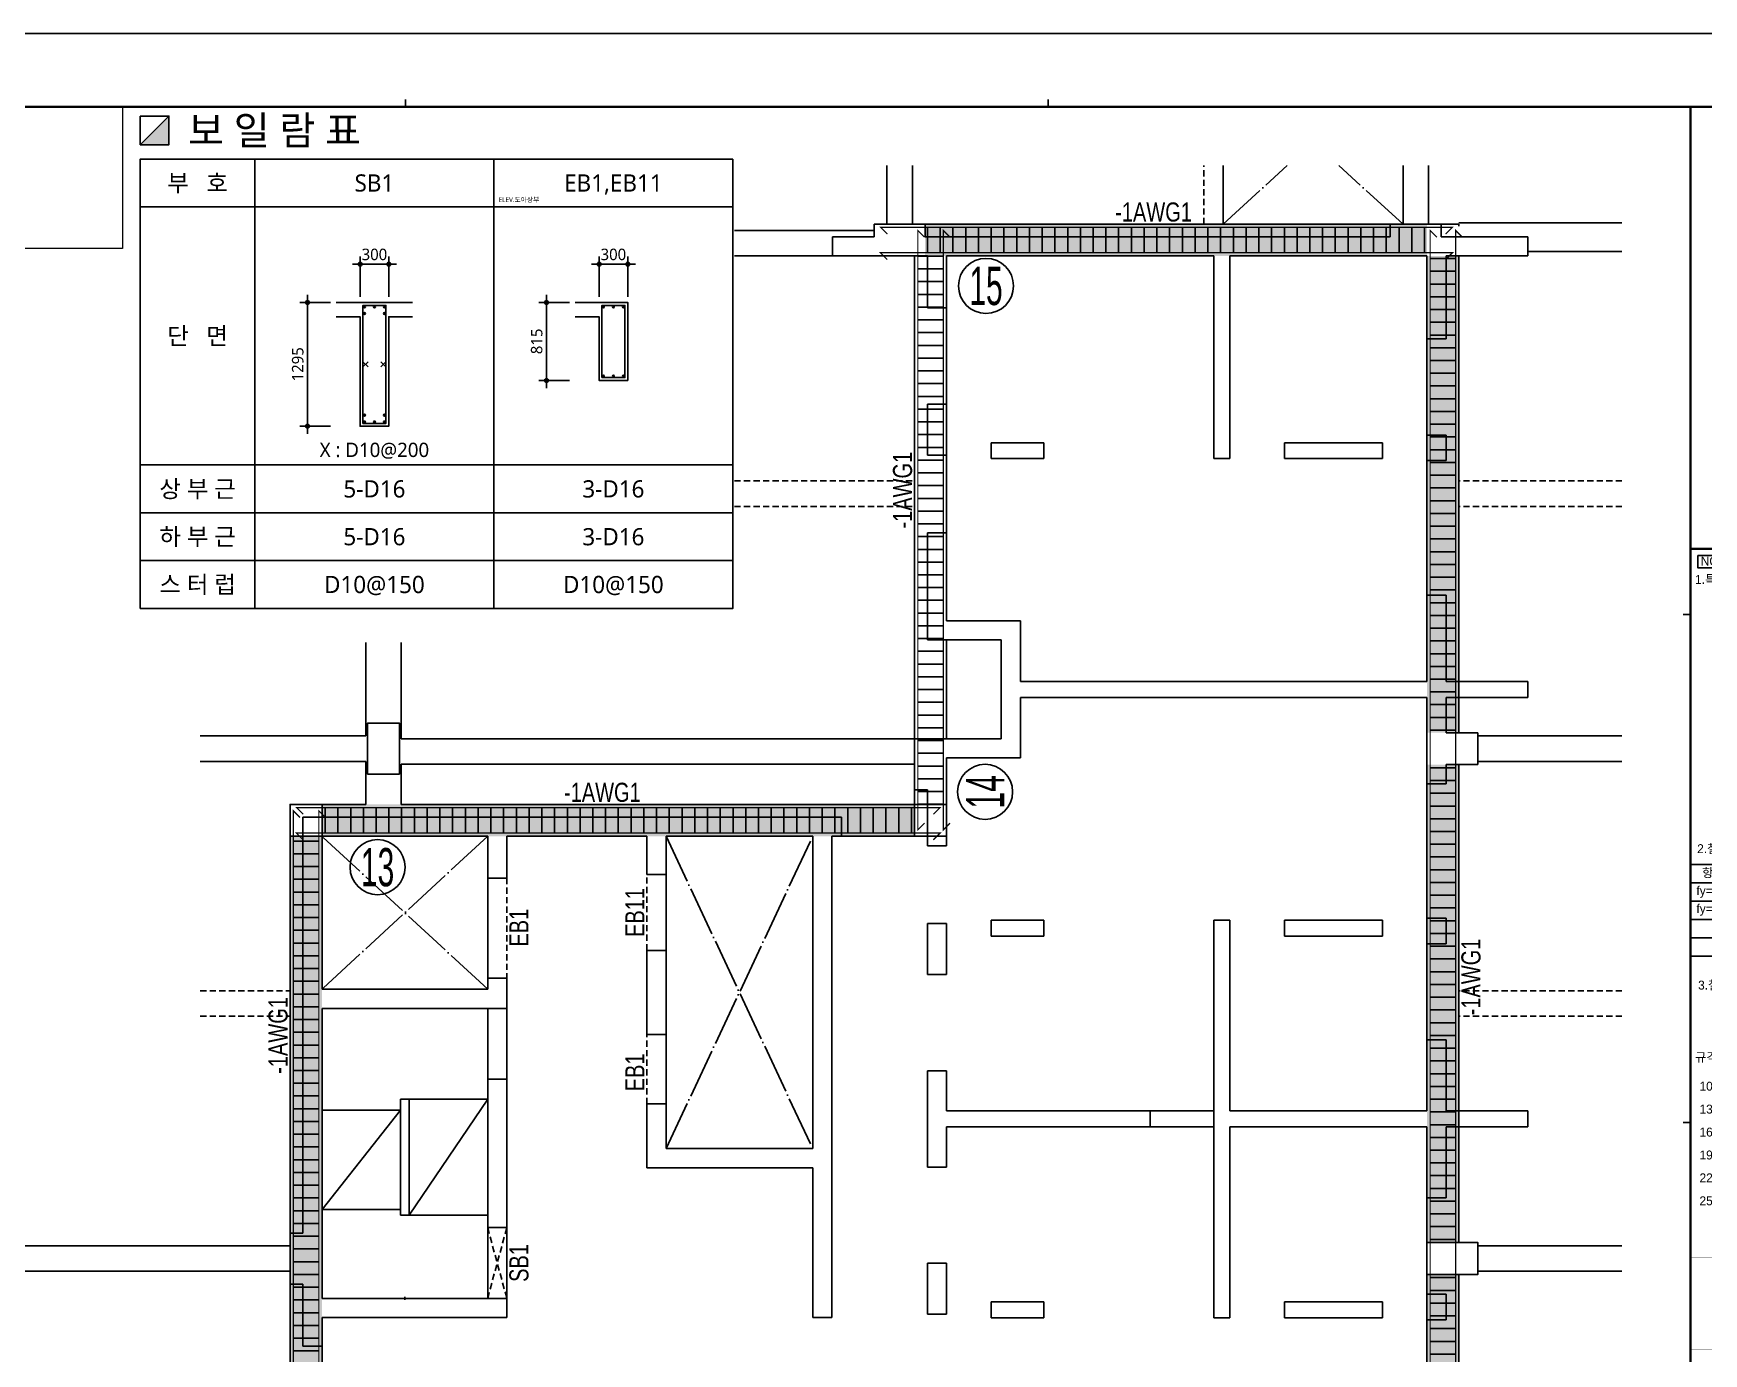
# Model space of a CAD drawing. Header units: millimetres. Extents: x 350420 to 672135, y -312840 to -44390.
# Drawn here: x 434471 to 460681, y -129402 to -108688 of the extents above; entities that cross this region are included whole.
import ezdxf
from ezdxf.enums import TextEntityAlignment as Align

# ---------------------------------------------------------------- set-up
doc = ezdxf.new("R2010")
doc.units = ezdxf.units.MM
doc.header["$LTSCALE"] = 65
doc.linetypes.add('XS-지하주차장$0$DDOT', pattern=[14, 12, -1, 0, -1])
doc.linetypes.add('XS-지하주차장$0$HID', pattern=[2.3, 1.5, -0.8])
doc.layers.get('Defpoints').update_dxf_attribs({"color": 145})
for name, color, linetype in [('00', 7, 'Continuous'), ('AMAC-NO', 5, 'Continuous'), ('BAR', 2, 'Continuous'), ('BARR', 1, 'Continuous'), ('BOX', 7, 'Continuous'), ('DIM', 7, 'Continuous'), ('EL7', 7, 'Continuous'), ('LEADER', 7, 'Continuous'), ('NAME-B', 6, 'Continuous'), ('XRBlock', 5, 'Continuous'), ('XRMemb', 7, 'Continuous'), ('XS-지하주차장$0$AWG', 5, 'XS-지하주차장$0$HID'), ('XS-지하주차장$0$B', 9, 'XS-지하주차장$0$HID'), ('XS-지하주차장$0$BEAM', 6, 'XS-지하주차장$0$HID'), ('XS-지하주차장$0$COL', 2, 'Continuous'), ('XS-지하주차장$0$DA', 7, 'XS-지하주차장$0$HID'), ('XS-지하주차장$0$EL7', 7, 'Continuous'), ('XS-지하주차장$0$FP-CORE', 8, 'Continuous'), ('XS-지하주차장$0$G', 4, 'XS-지하주차장$0$HID'), ('XS-지하주차장$0$OPEN', 9, 'XS-지하주차장$0$DDOT'), ('XS-지하주차장$0$W1', 2, 'Continuous'), ('XS-지하주차장$0$W1-H', 11, 'XS-지하주차장$0$HID')]:
    doc.layers.add(name, color=color, linetype=linetype)
doc.layers.add('TEXT', color=3, linetype='Continuous', lineweight=9)
doc.layers.add('XTITLE', color=22, linetype='Continuous', lineweight=0)
doc.layers.add('XS-지하주차장$0$DEFPOINT', color=144, linetype='Continuous', plot=False)
doc.styles.add('XRebarSheet', font='Hmkmrhd_0.ttf')
doc.styles.add('돋음', font='Dotum.ttf')
doc.styles.add('맑은고딕', font='malgun.ttf')
doc.dimstyles.new('DIM_40', dxfattribs={"dimscale": 40, "dimtxt": 3, "dimasz": 1, "dimexe": 2, "dimexo": 1.5, "dimgap": 1, "dimtad": 1, "dimdec": 0, "dimzin": 0, "dimdsep": 46, "dimtxsty": '맑은고딕', "dimblk1": 'DIMDOT', "dimblk2": 'DIMDOT', "dimsah": 1, "dimcen": 0.09, "dimdle": 2, "dimclrd": 7, "dimclre": 7, "dimclrt": 6, "dimadec": 0, "dimazin": 0, "dimtfac": 1, "dimtdec": 0, "dimtix": 1, "dimtmove": 2, "dimatfit": 3, "dimldrblk": 'DIMDOT', "dimfxl": 0, "dimtolj": 1, "dimtzin": 0, "dimarcsym": 0})

# ---------------------------------------------------------------- blocks, each defined once
blk = doc.blocks.new('sdfhsdths')
at = {"layer": 'XS-지하주차장$0$W1'}
for p, q in [((6790, 26737.5), (6790, 27037.5)), ((6790, 27037.5), (7445, 27037.5)), ((8245, 27037.5), (15545, 27037.5)), ((16345, 27037.5), (17705, 27037.5)), ((17705, 27037.5), (17705, 26737.5)), ((8280, 26737.5), (6790, 26737.5)), ((8280, 26737.5), (8280, 25922.5)), ((8580, 26737.5), (8580, 25922.5)), ((8580, 26737.5), (12775, 26737.5)), ((12775, 26737.5), (12775, 23557.5)), ((13025, 26737.5), (13025, 23557.5)), ((13025, 26737.5), (16120, 26737.5)), ((16120, 26737.5), (16120, 25437.5)), ((16420, 26737.5), (16420, 25437.5)), ((16420, 26737.5), (17705, 26737.5)), ((8580, 25922.5), (8280, 25922.5)), ((16420, 25437.5), (16120, 25437.5)), ((8580, 24412.5), (8280, 24412.5)), ((8280, 24412.5), (8280, 23612.5)), ((8580, 24412.5), (8580, 23612.5)), ((16120, 23927.5), (16120, 23527.5)), ((16420, 23927.5), (16120, 23927.5)), ((16420, 23927.5), (16420, 23527.5)), ((8280, 23612.5), (8580, 23612.5)), ((9280, 23807.5), (10110, 23807.5)), ((9280, 23807.5), (9280, 23557.5)), ((10110, 23807.5), (10110, 23557.5)), ((15420, 23807.5), (13885, 23807.5)), ((13885, 23807.5), (13885, 23557.5)), ((15420, 23807.5), (15420, 23557.5)), ((9280, 23557.5), (10110, 23557.5)), ((13025, 23557.5), (12775, 23557.5)), ((15420, 23557.5), (13885, 23557.5)), ((16420, 23527.5), (16120, 23527.5)), ((8280, 22392.5), (8580, 22392.5)), ((8280, 22392.5), (8280, 20712.5)), ((8580, 22392.5), (8580, 21012.5)), ((16120, 21417.5), (16120, 20062.5)), ((16420, 21417.5), (16120, 21417.5)), ((16420, 21417.5), (16420, 20062.5)), ((8580, 21012.5), (9740, 21012.5)), ((9740, 21012.5), (9740, 20062.5)), ((8280, 20712.5), (9440, 20712.5)), ((9440, 20712.5), (9440, 19937.5)), ((9440, 19162.5), (9440, 19937.5)), ((16120, 20062.5), (9740, 20062.5)), ((16420, 20062.5), (17705, 20062.5)), ((17705, 20062.5), (17705, 19812.5)), ((16120, 19812.5), (9740, 19812.5)), ((9740, 18862.5), (9740, 19812.5)), ((16120, 18457.5), (16120, 19812.5)), ((16420, 19257.5), (16420, 19812.5)), ((16420, 19812.5), (17705, 19812.5)), ((8280, 19162.5), (9440, 19162.5)), ((8580, 17482.5), (8580, 18862.5)), ((8580, 18862.5), (9740, 18862.5)), ((16420, 18457.5), (16420, 18757.5)), ((8280, 17482.5), (8280, 18362.5)), ((16420, 18457.5), (16120, 18457.5)), ((-1520, 11407.5), (-1520, 17932.5)), ((-1520, 17932.5), (6930, 17932.5)), ((6930, 17632.5), (6930, 17932.5)), ((-1220, 15232.5), (-1220, 17632.5)), ((-1220, 17632.5), (1380, 17632.5)), ((1380, 16977.5), (1380, 17632.5)), ((1680, 17632.5), (3880, 17632.5)), ((1680, 16977.5), (1680, 17632.5)), ((3880, 17032.5), (3880, 17632.5)), ((4180, 17632.5), (6480, 17632.5)), ((4180, 17032.5), (4180, 17632.5)), ((6480, 12732.5), (6480, 17632.5)), ((6780, 10082.5), (6780, 17632.5)), ((6780, 17632.5), (6930, 17632.5)), ((8280, 17482.5), (8580, 17482.5)), ((1380, 16977.5), (1680, 16977.5)), ((3880, 17032.5), (4180, 17032.5)), ((8280, 16262.5), (8580, 16262.5)), ((8280, 15462.5), (8280, 16262.5)), ((8580, 15462.5), (8580, 16262.5)), ((9280, 16317.5), (10110, 16317.5)), ((9280, 16067.5), (9280, 16317.5)), ((10110, 16067.5), (10110, 16317.5)), ((12775, 13197.5), (12775, 16317.5)), ((13025, 16317.5), (12775, 16317.5)), ((13025, 13322.5), (13025, 16317.5)), ((15420, 16317.5), (13885, 16317.5)), ((13885, 16067.5), (13885, 16317.5)), ((15420, 16067.5), (15420, 16317.5)), ((16120, 15947.5), (16120, 16347.5)), ((16420, 16347.5), (16120, 16347.5)), ((16420, 15947.5), (16420, 16347.5)), ((9280, 16067.5), (10110, 16067.5)), ((15420, 16067.5), (13885, 16067.5)), ((3880, 14522.5), (3880, 15842.5)), ((3880, 15842.5), (4180, 15842.5)), ((4180, 14522.5), (4180, 15842.5)), ((16420, 15947.5), (16120, 15947.5)), ((-1220, 15232.5), (1380, 15232.5)), ((1380, 15232.5), (1380, 15407.5)), ((1680, 15407.5), (1380, 15407.5)), ((1680, 14932.5), (1680, 15407.5)), ((8580, 15462.5), (8280, 15462.5)), ((-1220, 10382.5), (-1220, 14932.5)), ((-1220, 14932.5), (1680, 14932.5)), ((3880, 14522.5), (4180, 14522.5)), ((16420, 14437.5), (16120, 14437.5)), ((16120, 13322.5), (16120, 14437.5)), ((16420, 13322.5), (16420, 14437.5)), ((8580, 13952.5), (8280, 13952.5)), ((8280, 13197.5), (8280, 13952.5)), ((8580, 13322.5), (8580, 13952.5)), ((1380, 10382.5), (1380, 13822.5)), ((1380, 13822.5), (1680, 13822.5)), ((1680, 10082.5), (1680, 13822.5)), ((3880, 12432.5), (3880, 13432.5)), ((3880, 13432.5), (4180, 13432.5)), ((4180, 12732.5), (4180, 13432.5)), ((8280, 13197.5), (8280, 12442.5)), ((11775, 13322.5), (8580, 13322.5)), ((11775, 13072.5), (11775, 13322.5)), ((12775, 13197.5), (12775, 10077.5)), ((16120, 13322.5), (13025, 13322.5)), ((16420, 13322.5), (17705, 13322.5)), ((17705, 13322.5), (17705, 13072.5)), ((11775, 13072.5), (8580, 13072.5)), ((8580, 13072.5), (8580, 12442.5)), ((16120, 13072.5), (13025, 13072.5)), ((13025, 13072.5), (13025, 10077.5)), ((16120, 13072.5), (16120, 11957.5)), ((16420, 13072.5), (16420, 11957.5)), ((16420, 13072.5), (17705, 13072.5)), ((4180, 12732.5), (6480, 12732.5)), ((3880, 12432.5), (6480, 12432.5)), ((6480, 10082.5), (6480, 12432.5)), ((8580, 12442.5), (8280, 12442.5)), ((16420, 11957.5), (16120, 11957.5)), ((8580, 10932.5), (8280, 10932.5)), ((8280, 10932.5), (8280, 10132.5)), ((8580, 10932.5), (8580, 10132.5)), ((-1520, 9632.5), (-1520, 10607.5)), ((-1220, 10382.5), (1380, 10382.5)), ((9280, 10327.5), (10110, 10327.5)), ((9280, 10327.5), (9280, 10077.5)), ((10110, 10327.5), (10110, 10077.5)), ((15420, 10327.5), (13885, 10327.5)), ((13885, 10327.5), (13885, 10077.5)), ((15420, 10327.5), (15420, 10077.5)), ((16120, 10447.5), (16120, 10047.5)), ((16420, 10447.5), (16120, 10447.5)), ((16420, 10447.5), (16420, 10047.5)), ((-1220, 9632.5), (-1220, 10082.5)), ((-1220, 10082.5), (1680, 10082.5)), ((6480, 10082.5), (6780, 10082.5)), ((8280, 10132.5), (8580, 10132.5)), ((9280, 10077.5), (10110, 10077.5)), ((13025, 10077.5), (12775, 10077.5)), ((15420, 10077.5), (13885, 10077.5)), ((16420, 10047.5), (16120, 10047.5)), ((-1520, 9632.5), (-1220, 9632.5))]:
    blk.add_line(p, q, dxfattribs=at)
blk = doc.blocks.new('dhs_sheet2e')
at = {"color": 7}
for p, q in [((38004.8, 57331.7), (38004.8, 57531.5)), ((55508.9, 57331.7), (55508.9, 57531.5)), ((73013.1, 43498.2), (72813.3, 43498.2)), ((73013.1, 36694), (81003.6, 36694)), ((73013.1, 36194.6), (81003.6, 36194.6)), ((73013.1, 35695.2), (81003.6, 35695.2)), ((73013.1, 35195.8), (81003.6, 35195.8)), ((73013.1, 34696.4), (81003.6, 34696.4)), ((73013.1, 34197), (81003.6, 34197)), ((73013.1, 29664.7), (72813.3, 29664.7))]:
    blk.add_line(p, q, dxfattribs=at)
for points in [[(84000, 0), (84000, 59329.4), (0, 59329.4), (0, 0)], [(73208.2, 45108.5), (74292.8, 45108.5), (74292.8, 44775), (73208.2, 44775)]]:
    blk.add_lwpolyline(points, close=True, dxfattribs=at)
at = {"color": 30, "const_width": 64.9}
blk.add_lwpolyline([(81003.6, 57331.7), (2996.4, 57331.7), (2996.4, 1997.6), (81003.6, 1997.6)], close=True, dxfattribs=at)
at = {"color": 30}
for points, const_width in [([(73013.1, 1997.6), (73013.1, 57331.7)], 64.9), ([(73013.1, 45291.6), (81003.6, 45291.6)], 64.9), ([(73013.1, 37482.7), (81003.6, 37482.7)], 1.25)]:
    blk.add_lwpolyline(points, dxfattribs=dict(at, const_width=const_width))
at = {"ltscale": 2, "const_width": 1.25}
for points in [[(73013.1, 36694), (73013.1, 34197)], [(73013.1, 33114.4), (73013.1, 32518)], [(73013.1, 31595.4), (73013.1, 23480)]]:
    blk.add_lwpolyline(points, dxfattribs=at)
at = {"color": 7, "const_width": 1.25}
for points in [[(73013.1, 33114.4), (81003.6, 33114.4)], [(73013.1, 32518), (81003.6, 32518)], [(73013.1, 31920), (81003.6, 31920)], [(73013.1, 30971.1), (81003.6, 30971.1)], [(73013.1, 30346.9), (81003.6, 30346.9)], [(73013.1, 29722.6), (81003.6, 29722.6)], [(73013.1, 29098.3), (81003.6, 29098.3)], [(73013.1, 28474.1), (81003.6, 28474.1)], [(73013.1, 27849.8), (81003.6, 27849.8)], [(73013.1, 27225.6), (81003.6, 27225.6)], [(73013.1, 26601.3), (81003.6, 26601.3)], [(73013.1, 25977.1), (81003.6, 25977.1)], [(73013.1, 25352.8), (81003.6, 25352.8)], [(73013.1, 24728.5), (81003.6, 24728.5)], [(73013.1, 24104.3), (81003.6, 24104.3)], [(73013.1, 23480), (81003.6, 23480)]]:
    blk.add_lwpolyline(points, dxfattribs=at)
at = {"color": 7, "style": 'XRebarSheet'}
for s, height, p in [('NOTE', 242.71, (73292, 44833.7)), ('1.특이사항', 242.71, (73135.9, 44335.3)), ('2.철근 강종', 242.71, (73193, 37000.1)), ('3.철근 이음/정착 길이', 242.711, (73219.2, 33284.8))]:
    blk.add_text(s, height=height, dxfattribs=at).set_placement(p)
at = {"color": 3, "style": 'XRebarSheet'}
for s, p in [('항복강도', (73329, 36346.4)), ('규격', (73138.4, 31320.7))]:
    blk.add_text(s, height=242.71, dxfattribs=at).set_placement(p)
blk = doc.blocks.new('DFHDHBSD')
at = {"color": 255, "xscale": 0.5, "yscale": 0.5, "zscale": 0.5}
blk.add_blockref('dhs_sheet2e', (0, 0), dxfattribs=at)
at = {"color": 3, "style": 'XRebarSheet'}
for s, p in [('fy=500 Mpa', (36587, 17928)), ('fy=600 Mpa', (36587, 17684))]:
    blk.add_text(s, height=121.4, dxfattribs=at).set_placement(p)
for s, p in [('10', (36719, 15326)), ('13', (36719, 15014)), ('16', (36719, 14701)), ('19', (36719, 14389)), ('22', (36719, 14077)), ('25', (36719, 13765))]:
    blk.add_text(s, height=121.4, dxfattribs=at).set_placement(p, align=Align.MIDDLE_CENTER)
blk = doc.blocks.new('*U1495')
at = {"color": 252, "linetype": 'Continuous', "ltscale": 1.06103e-312}
for p, q in [((438500, -121285), (438500, -121285, 4)), ((439000, -121285), (439000, -121285, 2)), ((438500, -130435), (438500, -130435, 3)), ((439000, -130435), (439000, -130435, 1))]:
    blk.add_line(p, q, dxfattribs=at)
at = {"color": 7, "linetype": 'Continuous', "ltscale": 1.06103e-312}
for p, q in [((438950, -121360), (438550, -121360)), ((438950, -121560), (438550, -121560)), ((438950, -121760), (438550, -121760)), ((438950, -121960), (438550, -121960)), ((438950, -122160), (438550, -122160)), ((438950, -122360), (438550, -122360)), ((438950, -122560), (438550, -122560)), ((438950, -122760), (438550, -122760)), ((438950, -122960), (438550, -122960)), ((438950, -123160), (438550, -123160)), ((438950, -123360), (438550, -123360)), ((438950, -123560), (438550, -123560)), ((438950, -123760), (438550, -123760)), ((438950, -123960), (438550, -123960)), ((438950, -124160), (438550, -124160)), ((438950, -124360), (438550, -124360)), ((438950, -124560), (438550, -124560)), ((438950, -124760), (438550, -124760)), ((438950, -124960), (438550, -124960)), ((438950, -125160), (438550, -125160)), ((438950, -125360), (438550, -125360)), ((438950, -125560), (438550, -125560)), ((438950, -125760), (438550, -125760)), ((438950, -125960), (438550, -125960)), ((438950, -126160), (438550, -126160)), ((438950, -126360), (438550, -126360)), ((438950, -126560), (438550, -126560)), ((438950, -126760), (438550, -126760)), ((438950, -126960), (438550, -126960)), ((438950, -127160), (438550, -127160)), ((438950, -127360), (438550, -127360)), ((438950, -127560), (438550, -127560)), ((438950, -127760), (438550, -127760)), ((438950, -127960), (438550, -127960)), ((438950, -128160), (438550, -128160)), ((438950, -128360), (438550, -128360)), ((438950, -128560), (438550, -128560)), ((438950, -128760), (438550, -128760)), ((438950, -128960), (438550, -128960)), ((438950, -129160), (438550, -129160)), ((438950, -129360), (438550, -129360)), ((438950, -129560), (438550, -129560)), ((438950, -129760), (438550, -129760)), ((438950, -129960), (438550, -129960)), ((438950, -130160), (438550, -130160)), ((438950, -130360), (438550, -130360))]:
    blk.add_line(p, q, dxfattribs=at)
at = {"color": 0, "linetype": 'Continuous', "ltscale": 1.06103e-312, "const_width": 20}
for points in [[(438656, -130729), (438550, -130835), (438550, -130435), (438550, -121285), (438550, -120885), (438656, -120991)], [(439056, -130729), (438950, -130835), (438950, -130435), (438950, -121285), (438950, -120885), (439056, -120991)]]:
    blk.add_lwpolyline(points, dxfattribs=at)
blk = doc.blocks.new('*U1496')
at = {"color": 252, "linetype": 'Continuous', "ltscale": 1.06103e-312}
for p, q in [((439000, -120785), (439000, -120785, 3)), ((448300, -120785), (448300, -120785, 4)), ((439000, -121285), (439000, -121285, 1)), ((448300, -121285), (448300, -121285, 2))]:
    blk.add_line(p, q, dxfattribs=at)
at = {"color": 7, "linetype": 'Continuous', "ltscale": 1.06103e-312}
for p, q in [((439050, -121235), (439050, -120835)), ((439250, -121235), (439250, -120835)), ((439450, -121235), (439450, -120835)), ((439650, -121235), (439650, -120835)), ((439850, -121235), (439850, -120835)), ((440050, -121235), (440050, -120835)), ((440250, -121235), (440250, -120835)), ((440450, -121235), (440450, -120835)), ((440650, -121235), (440650, -120835)), ((440850, -121235), (440850, -120835)), ((441050, -121235), (441050, -120835)), ((441250, -121235), (441250, -120835)), ((441450, -121235), (441450, -120835)), ((441650, -121235), (441650, -120835)), ((441850, -121235), (441850, -120835)), ((442050, -121235), (442050, -120835)), ((442250, -121235), (442250, -120835)), ((442450, -121235), (442450, -120835)), ((442650, -121235), (442650, -120835)), ((442850, -121235), (442850, -120835)), ((443050, -121235), (443050, -120835)), ((443250, -121235), (443250, -120835)), ((443450, -121235), (443450, -120835)), ((443650, -121235), (443650, -120835)), ((443850, -121235), (443850, -120835)), ((444050, -121235), (444050, -120835)), ((444250, -121235), (444250, -120835)), ((444450, -121235), (444450, -120835)), ((444650, -121235), (444650, -120835)), ((444850, -121235), (444850, -120835)), ((445050, -121235), (445050, -120835)), ((445250, -121235), (445250, -120835)), ((445450, -121235), (445450, -120835)), ((445650, -121235), (445650, -120835)), ((445850, -121235), (445850, -120835)), ((446050, -121235), (446050, -120835)), ((446250, -121235), (446250, -120835)), ((446450, -121235), (446450, -120835)), ((446650, -121235), (446650, -120835)), ((446850, -121235), (446850, -120835)), ((447050, -121235), (447050, -120835)), ((447250, -121235), (447250, -120835)), ((447450, -121235), (447450, -120835)), ((447650, -121235), (447650, -120835)), ((447850, -121235), (447850, -120835)), ((448050, -121235), (448050, -120835)), ((448250, -121235), (448250, -120835))]:
    blk.add_line(p, q, dxfattribs=at)
at = {"color": 0, "linetype": 'Continuous', "ltscale": 1.06103e-312, "const_width": 20}
for points in [[(438706, -120941), (438600, -120835), (439000, -120835), (448300, -120835), (448700, -120835), (448594, -120941)], [(438706, -121341), (438600, -121235), (439000, -121235), (448300, -121235), (448700, -121235), (448594, -121341)]]:
    blk.add_lwpolyline(points, dxfattribs=at)
blk = doc.blocks.new('*U1517')
at = {"color": 252, "linetype": 'Continuous', "ltscale": 1.06103e-312}
for p, q in [((448300, -112180), (448300, -112180, 4)), ((448800, -112180), (448800, -112180, 2)), ((448300, -120785), (448300, -120785, 3)), ((448800, -120785), (448800, -120785, 1))]:
    blk.add_line(p, q, dxfattribs=at)
at = {"color": 7, "linetype": 'Continuous', "ltscale": 1.06103e-312}
for p, q in [((448750, -112183), (448350, -112183)), ((448750, -112383), (448350, -112383)), ((448750, -112583), (448350, -112583)), ((448750, -112783), (448350, -112783)), ((448750, -112983), (448350, -112983)), ((448750, -113183), (448350, -113183)), ((448750, -113383), (448350, -113383)), ((448750, -113583), (448350, -113583)), ((448750, -113783), (448350, -113783)), ((448750, -113983), (448350, -113983)), ((448750, -114183), (448350, -114183)), ((448750, -114383), (448350, -114383)), ((448750, -114583), (448350, -114583)), ((448750, -114783), (448350, -114783)), ((448750, -114983), (448350, -114983)), ((448750, -115183), (448350, -115183)), ((448750, -115383), (448350, -115383)), ((448750, -115583), (448350, -115583)), ((448750, -115783), (448350, -115783)), ((448750, -115983), (448350, -115983)), ((448750, -116183), (448350, -116183)), ((448750, -116383), (448350, -116383)), ((448750, -116583), (448350, -116583)), ((448750, -116783), (448350, -116783)), ((448750, -116983), (448350, -116983)), ((448750, -117183), (448350, -117183)), ((448750, -117383), (448350, -117383)), ((448750, -117583), (448350, -117583)), ((448750, -117783), (448350, -117783)), ((448750, -117983), (448350, -117983)), ((448750, -118183), (448350, -118183)), ((448750, -118383), (448350, -118383)), ((448750, -118583), (448350, -118583)), ((448750, -118783), (448350, -118783)), ((448750, -118983), (448350, -118983)), ((448750, -119183), (448350, -119183)), ((448750, -119383), (448350, -119383)), ((448750, -119583), (448350, -119583)), ((448750, -119783), (448350, -119783)), ((448750, -119983), (448350, -119983)), ((448750, -120183), (448350, -120183)), ((448750, -120383), (448350, -120383)), ((448750, -120583), (448350, -120583)), ((448750, -120783), (448350, -120783))]:
    blk.add_line(p, q, dxfattribs=at)
at = {"color": 0, "linetype": 'Continuous', "ltscale": 1.06103e-312, "const_width": 20}
for points in [[(448456, -121079), (448350, -121185), (448350, -120785), (448350, -112180), (448350, -111780), (448456, -111886)], [(448856, -121079), (448750, -121185), (448750, -120785), (448750, -112180), (448750, -111780), (448856, -111886)]]:
    blk.add_lwpolyline(points, dxfattribs=at)
blk = doc.blocks.new('*U1528')
at = {"color": 252, "linetype": 'Continuous', "ltscale": 1.06103e-312}
for p, q in [((448465, -111680), (448465, -111680, 3)), ((456340, -111680), (456340, -111680, 4)), ((448465, -112180), (448465, -112180, 1)), ((456340, -112180), (456340, -112180, 2))]:
    blk.add_line(p, q, dxfattribs=at)
at = {"color": 7, "linetype": 'Continuous', "ltscale": 1.06103e-312}
for p, q in [((448502, -112130), (448502, -111730)), ((448702, -112130), (448702, -111730)), ((448902, -112130), (448902, -111730)), ((449102, -112130), (449102, -111730)), ((449302, -112130), (449302, -111730)), ((449502, -112130), (449502, -111730)), ((449702, -112130), (449702, -111730)), ((449902, -112130), (449902, -111730)), ((450102, -112130), (450102, -111730)), ((450302, -112130), (450302, -111730)), ((450502, -112130), (450502, -111730)), ((450702, -112130), (450702, -111730)), ((450902, -112130), (450902, -111730)), ((451102, -112130), (451102, -111730)), ((451302, -112130), (451302, -111730)), ((451502, -112130), (451502, -111730)), ((451702, -112130), (451702, -111730)), ((451902, -112130), (451902, -111730)), ((452102, -112130), (452102, -111730)), ((452302, -112130), (452302, -111730)), ((452502, -112130), (452502, -111730)), ((452702, -112130), (452702, -111730)), ((452902, -112130), (452902, -111730)), ((453102, -112130), (453102, -111730)), ((453302, -112130), (453302, -111730)), ((453502, -112130), (453502, -111730)), ((453702, -112130), (453702, -111730)), ((453902, -112130), (453902, -111730)), ((454102, -112130), (454102, -111730)), ((454302, -112130), (454302, -111730)), ((454502, -112130), (454502, -111730)), ((454702, -112130), (454702, -111730)), ((454902, -112130), (454902, -111730)), ((455102, -112130), (455102, -111730)), ((455302, -112130), (455302, -111730)), ((455502, -112130), (455502, -111730)), ((455702, -112130), (455702, -111730)), ((455902, -112130), (455902, -111730)), ((456102, -112130), (456102, -111730)), ((456302, -112130), (456302, -111730))]:
    blk.add_line(p, q, dxfattribs=at)
at = {"color": 0, "linetype": 'Continuous', "ltscale": 1.06103e-312, "const_width": 20}
for points in [[(447871, -111836), (447765, -111730), (448465, -111730), (456340, -111730), (456740, -111730), (456634, -111836)], [(447871, -112236), (447765, -112130), (448465, -112130), (456340, -112130), (456740, -112130), (456634, -112236)]]:
    blk.add_lwpolyline(points, dxfattribs=at)
blk = doc.blocks.new('*U1550')
at = {"color": 252, "linetype": 'Continuous', "ltscale": 1.06103e-312}
for p, q in [((456340, -112180), (456340, -112180, 34)), ((456840, -112180), (456840, -112180, 32)), ((456340, -119660), (456340, -119660, 33)), ((456840, -119660), (456840, -119660, 31)), ((456340, -120160), (456340, -120160, 24)), ((456840, -120160), (456840, -120160, 22)), ((456340, -127660), (456340, -127660, 23)), ((456840, -127660), (456840, -127660, 21)), ((456340, -128160), (456340, -128160, 14)), ((456840, -128160), (456840, -128160, 12)), ((456340, -135660), (456340, -135660, 13)), ((456840, -135660), (456840, -135660, 11)), ((456340, -136160), (456340, -136160, 4)), ((456840, -136160), (456840, -136160, 2)), ((456340, -139060), (456340, -139060, 3)), ((456840, -139060), (456840, -139060, 1))]:
    blk.add_line(p, q, dxfattribs=at)
at = {"color": 7, "linetype": 'Continuous', "ltscale": 1.06103e-312}
for p, q in [((456790, -112220), (456390, -112220)), ((456790, -112420), (456390, -112420)), ((456790, -112620), (456390, -112620)), ((456790, -112820), (456390, -112820)), ((456790, -113020), (456390, -113020)), ((456790, -113220), (456390, -113220)), ((456790, -113420), (456390, -113420)), ((456790, -113620), (456390, -113620)), ((456790, -113820), (456390, -113820)), ((456790, -114020), (456390, -114020)), ((456790, -114220), (456390, -114220)), ((456790, -114420), (456390, -114420)), ((456790, -114620), (456390, -114620)), ((456790, -114820), (456390, -114820)), ((456790, -115020), (456390, -115020)), ((456790, -115220), (456390, -115220)), ((456790, -115420), (456390, -115420)), ((456790, -115620), (456390, -115620)), ((456790, -115820), (456390, -115820)), ((456790, -116020), (456390, -116020)), ((456790, -116220), (456390, -116220)), ((456790, -116420), (456390, -116420)), ((456790, -116620), (456390, -116620)), ((456790, -116820), (456390, -116820)), ((456790, -117020), (456390, -117020)), ((456790, -117220), (456390, -117220)), ((456790, -117420), (456390, -117420)), ((456790, -117620), (456390, -117620)), ((456790, -117820), (456390, -117820)), ((456790, -118020), (456390, -118020)), ((456790, -118220), (456390, -118220)), ((456790, -118420), (456390, -118420)), ((456790, -118620), (456390, -118620)), ((456790, -118820), (456390, -118820)), ((456790, -119020), (456390, -119020)), ((456790, -119220), (456390, -119220)), ((456790, -119420), (456390, -119420)), ((456790, -119620), (456390, -119620)), ((456790, -120210), (456390, -120210)), ((456790, -120410), (456390, -120410)), ((456790, -120610), (456390, -120610)), ((456790, -120810), (456390, -120810)), ((456790, -121010), (456390, -121010)), ((456790, -121210), (456390, -121210)), ((456790, -121410), (456390, -121410)), ((456790, -121610), (456390, -121610)), ((456790, -121810), (456390, -121810)), ((456790, -122010), (456390, -122010)), ((456790, -122210), (456390, -122210)), ((456790, -122410), (456390, -122410)), ((456790, -122610), (456390, -122610)), ((456790, -122810), (456390, -122810)), ((456790, -123010), (456390, -123010)), ((456790, -123210), (456390, -123210)), ((456790, -123410), (456390, -123410)), ((456790, -123610), (456390, -123610)), ((456790, -123810), (456390, -123810)), ((456790, -124010), (456390, -124010)), ((456790, -124210), (456390, -124210)), ((456790, -124410), (456390, -124410)), ((456790, -124610), (456390, -124610)), ((456790, -124810), (456390, -124810)), ((456790, -125010), (456390, -125010)), ((456790, -125210), (456390, -125210)), ((456790, -125410), (456390, -125410)), ((456790, -125610), (456390, -125610)), ((456790, -125810), (456390, -125810)), ((456790, -126010), (456390, -126010)), ((456790, -126210), (456390, -126210)), ((456790, -126410), (456390, -126410)), ((456790, -126610), (456390, -126610)), ((456790, -126810), (456390, -126810)), ((456790, -127010), (456390, -127010)), ((456790, -127210), (456390, -127210)), ((456790, -127410), (456390, -127410)), ((456790, -127610), (456390, -127610)), ((456790, -128210), (456390, -128210)), ((456790, -128410), (456390, -128410)), ((456790, -128610), (456390, -128610)), ((456790, -128810), (456390, -128810)), ((456790, -129010), (456390, -129010)), ((456790, -129210), (456390, -129210)), ((456790, -129410), (456390, -129410)), ((456790, -129610), (456390, -129610)), ((456790, -129810), (456390, -129810)), ((456790, -130010), (456390, -130010)), ((456790, -130210), (456390, -130210)), ((456790, -130410), (456390, -130410)), ((456790, -130610), (456390, -130610)), ((456790, -130810), (456390, -130810)), ((456790, -131010), (456390, -131010)), ((456790, -131210), (456390, -131210)), ((456790, -131410), (456390, -131410)), ((456790, -131610), (456390, -131610)), ((456790, -131810), (456390, -131810)), ((456790, -132010), (456390, -132010)), ((456790, -132210), (456390, -132210)), ((456790, -132410), (456390, -132410)), ((456790, -132610), (456390, -132610)), ((456790, -132810), (456390, -132810)), ((456790, -133010), (456390, -133010)), ((456790, -133210), (456390, -133210)), ((456790, -133410), (456390, -133410)), ((456790, -133610), (456390, -133610)), ((456790, -133810), (456390, -133810)), ((456790, -134010), (456390, -134010)), ((456790, -134210), (456390, -134210)), ((456790, -134410), (456390, -134410)), ((456790, -134610), (456390, -134610)), ((456790, -134810), (456390, -134810)), ((456790, -135010), (456390, -135010)), ((456790, -135210), (456390, -135210)), ((456790, -135410), (456390, -135410)), ((456790, -135610), (456390, -135610)), ((456790, -136210), (456390, -136210)), ((456790, -136410), (456390, -136410)), ((456790, -136610), (456390, -136610)), ((456790, -136810), (456390, -136810)), ((456790, -137010), (456390, -137010)), ((456790, -137210), (456390, -137210)), ((456790, -137410), (456390, -137410)), ((456790, -137610), (456390, -137610)), ((456790, -137810), (456390, -137810)), ((456790, -138010), (456390, -138010)), ((456790, -138210), (456390, -138210)), ((456790, -138410), (456390, -138410)), ((456790, -138610), (456390, -138610)), ((456790, -138810), (456390, -138810)), ((456790, -139010), (456390, -139010))]:
    blk.add_line(p, q, dxfattribs=at)
at = {"color": 0, "linetype": 'Continuous', "ltscale": 1.06103e-312, "const_width": 20}
for points in [[(456496, -139354), (456390, -139460), (456390, -139060), (456390, -136160), (456390, -135660), (456390, -128160), (456390, -127660), (456390, -120160), (456390, -119660), (456390, -112180), (456390, -111780), (456496, -111886)], [(456896, -139354), (456790, -139460), (456790, -139060), (456790, -136160), (456790, -135660), (456790, -128160), (456790, -127660), (456790, -120160), (456790, -119660), (456790, -112180), (456790, -111780), (456896, -111886)]]:
    blk.add_lwpolyline(points, dxfattribs=at)
blk = doc.blocks.new('DIMDOT')
at = {"layer": 'DIM', "linetype": 'Continuous'}
blk.add_line((-2, 0), (2, 0), dxfattribs=at)
for radius in [0.5, 0.25]:
    blk.add_circle((0, 0), radius, dxfattribs=at)
blk = doc.blocks.new('*D1588')
at = {"layer": 'Defpoints', "color": 0, "transparency": 16777216}
for p in [(390360, -260250), (390360, -260650), (390660, -260650)]:
    blk.add_point(p, dxfattribs=at)
at = {"layer": 'DIM', "color": 7, "lineweight": -2, "transparency": 16777216}
for p, q in [((390360, -260590), (390360, -260170)), ((390660, -260590), (390660, -260170)), ((390320, -260250), (390280, -260250)), ((390660, -260250), (390360, -260250)), ((390700, -260250), (390740, -260250))]:
    blk.add_line(p, q, dxfattribs=at)
at = {"layer": 'DIM', "color": 7, "lineweight": -2, "transparency": 16777216, "xscale": 40, "yscale": 40, "zscale": 40}
blk.add_blockref('DIMDOT', (390360, -260250), dxfattribs=at)
at = {"layer": 'DIM', "color": 7, "lineweight": -2, "transparency": 16777216, "xscale": 40, "yscale": 40, "zscale": 40, "rotation": 180}
blk.add_blockref('DIMDOT', (390660, -260250), dxfattribs=at)
at = {"layer": 'DIM', "color": 6, "transparency": 16777216, "insert": (390510, -260148), "char_height": 120, "attachment_point": 5, "style": '맑은고딕'}
blk.add_mtext('\\A1;300', dxfattribs=at)
blk = doc.blocks.new('*D1589')
at = {"layer": 'Defpoints', "color": 0, "transparency": 16777216}
for p in [(389810, -260650), (390110, -260650), (390110, -261945)]:
    blk.add_point(p, dxfattribs=at)
at = {"layer": 'DIM', "color": 7, "lineweight": -2, "transparency": 16777216}
for p, q in [((390050, -260650), (389730, -260650)), ((389810, -261905), (389810, -260690)), ((390050, -261945), (389730, -261945))]:
    blk.add_line(p, q, dxfattribs=at)
at = {"layer": 'DIM', "color": 7, "lineweight": -2, "transparency": 16777216, "xscale": 40, "yscale": 40, "zscale": 40}
for p, rotation in [((389810, -260650), 90), ((389810, -261945), 270)]:
    blk.add_blockref('DIMDOT', p, dxfattribs=dict(at, rotation=rotation))
at = {"layer": 'DIM', "color": 6, "transparency": 16777216, "insert": (389708, -261297), "char_height": 120, "attachment_point": 5, "rotation": 90, "style": '맑은고딕'}
blk.add_mtext('\\A1;1295', dxfattribs=at)
blk = doc.blocks.new('BAR')
at = {"layer": 'BARR'}
h = blk.add_hatch(color=256, dxfattribs=at)
edge = h.paths.add_edge_path()
edge.add_arc((0, 0), 15, 0, 360)
blk.add_circle((0, 0), 15, dxfattribs=at)
blk = doc.blocks.new('*D1590')
at = {"layer": 'Defpoints', "color": 0, "transparency": 16777216}
for p in [(392860, -260250), (392860, -260650), (393160, -260650)]:
    blk.add_point(p, dxfattribs=at)
at = {"layer": 'DIM', "color": 7, "lineweight": -2, "transparency": 16777216}
for p, q in [((392860, -260590), (392860, -260170)), ((393160, -260590), (393160, -260170)), ((392820, -260250), (392780, -260250)), ((393160, -260250), (392860, -260250)), ((393200, -260250), (393240, -260250))]:
    blk.add_line(p, q, dxfattribs=at)
at = {"layer": 'DIM', "color": 7, "lineweight": -2, "transparency": 16777216, "xscale": 40, "yscale": 40, "zscale": 40}
blk.add_blockref('DIMDOT', (392860, -260250), dxfattribs=at)
at = {"layer": 'DIM', "color": 7, "lineweight": -2, "transparency": 16777216, "xscale": 40, "yscale": 40, "zscale": 40, "rotation": 180}
blk.add_blockref('DIMDOT', (393160, -260250), dxfattribs=at)
at = {"layer": 'DIM', "color": 6, "transparency": 16777216, "insert": (393010, -260148), "char_height": 120, "attachment_point": 5, "style": '맑은고딕'}
blk.add_mtext('\\A1;300', dxfattribs=at)
blk = doc.blocks.new('*D1591')
at = {"layer": 'Defpoints', "color": 0, "transparency": 16777216}
for p in [(392310, -260650), (392610, -260650), (392610, -261465)]:
    blk.add_point(p, dxfattribs=at)
at = {"layer": 'DIM', "color": 7, "lineweight": -2, "transparency": 16777216}
for p, q in [((392550, -260650), (392230, -260650)), ((392310, -261425), (392310, -260690)), ((392550, -261465), (392230, -261465))]:
    blk.add_line(p, q, dxfattribs=at)
at = {"layer": 'DIM', "color": 7, "lineweight": -2, "transparency": 16777216, "xscale": 40, "yscale": 40, "zscale": 40}
for p, rotation in [((392310, -260650), 90), ((392310, -261465), 270)]:
    blk.add_blockref('DIMDOT', p, dxfattribs=dict(at, rotation=rotation))
at = {"layer": 'DIM', "color": 6, "transparency": 16777216, "insert": (392208, -261057), "char_height": 120, "attachment_point": 5, "rotation": 90, "style": '맑은고딕'}
blk.add_mtext('\\A1;815', dxfattribs=at)
blk = doc.blocks.new('sdhstbhs')
at = {"layer": 'LEADER'}
blk.add_hatch(color=256, dxfattribs=at).paths.add_polyline_path([(-300, 2800), (-600, 2500), (-300, 2500)])
at = {"layer": 'BAR'}
for p, q in [((1730, 176), (1783, 229)), ((1730, 229), (1783, 176)), ((1970, 176), (1917, 229)), ((1970, 229), (1917, 176))]:
    blk.add_line(p, q, dxfattribs=at)
for points in [[(1730, -415), (1730, 820), (1970, 820), (1970, -415)], [(4230, 65), (4230, 820), (4470, 820), (4470, 65)]]:
    blk.add_lwpolyline(points, close=True, dxfattribs=at)
at = {"layer": 'BOX'}
for p, q in [((-600, 1850), (600, 1850)), ((600, 1850), (3100, 1850)), ((3100, 1850), (5600, 1850)), ((-600, -850), (600, -850)), ((600, -850), (3100, -850)), ((3100, -850), (5600, -850)), ((-600, -1350), (600, -1350)), ((600, -1350), (3100, -1350)), ((3100, -1350), (5600, -1350)), ((-600, -1850), (600, -1850)), ((600, -1850), (3100, -1850)), ((3100, -1850), (5600, -1850))]:
    blk.add_line(p, q, dxfattribs=at)
for points in [[(600, 2350), (600, -2350), (-600, -2350), (-600, 2350), (600, 2350)], [(3100, 2350), (3100, -2350), (600, -2350), (600, 2350), (3100, 2350)], [(5600, 2350), (5600, -2350), (3100, -2350), (3100, 2350), (5600, 2350)]]:
    blk.add_lwpolyline(points, dxfattribs=at)
at = {"layer": 'EL7'}
blk.add_line((1450, 850), (2250, 850), dxfattribs=at)
for points in [[(1450, 700), (1700, 700), (1700, -445), (2000, -445), (2000, 700), (2250, 700)], [(3950, 700), (4200, 700), (4200, 35), (4500, 35), (4500, 850), (3950, 850)]]:
    blk.add_lwpolyline(points, dxfattribs=at)
at = {"layer": 'LEADER'}
blk.add_line((-300, 2800), (-600, 2500), dxfattribs=at)
blk.add_lwpolyline([(-600, 2800), (-300, 2800), (-300, 2500), (-600, 2500)], close=True, dxfattribs=at)
at = {"layer": 'BAR', "yscale": 0.6666666666666666, "zscale": 0.6666666666666666}
for p, xscale, rotation in [((1745, 805), 0.6666666666666666, 180.0000000000014), ((1745, 735), 0.6666666666666666, 180.0000000000014), ((1850, 805), 0.6666666666666666, 180.0000000000014), ((1955, 805), -0.6666666666666666, 180), ((1955, 735), -0.6666666666666666, 180), ((4245, 805), 0.6666666666666666, 180.0000000000014), ((4350, 805), 0.6666666666666666, 180.0000000000014), ((4455, 805), 0.6666666666666666, 180.0000000000014), ((4245, 80), -0.6666666666666666, 359.9999999999996), ((4350, 80), -0.6666666666666666, 359.9999999999996), ((4455, 80), -0.6666666666666666, 359.9999999999996), ((1745, -330), -0.6666666666666666, 359.9999999999997), ((1745, -400), -0.6666666666666666, 359.9999999999997), ((1850, -400), -0.6666666666666666, 359.9999999999997)]:
    blk.add_blockref('BAR', p, dxfattribs=dict(at, xscale=xscale, rotation=rotation))
at = {"layer": 'BAR', "xscale": 0.6666666666666666, "yscale": 0.6666666666666666, "zscale": 0.6666666666666666}
for p in [(1955, -330), (1955, -400)]:
    blk.add_blockref('BAR', p, dxfattribs=at)
at = {"layer": 'Defpoints', "color": 1, "style": '맑은고딕'}
blk.add_text('ELEV.도아상부', height=50, dxfattribs=at).set_placement((3150, 1925), align=Align.MIDDLE_LEFT)
at = {"layer": 'TEXT', "style": '맑은고딕'}
blk.add_text('보 일 람 표', height=300, dxfattribs=at).set_placement((-100, 2650), align=Align.MIDDLE_LEFT)
for s, p in [('부   호', (0, 2100)), ('SB1', (1850, 2100)), ('EB1,EB11', (4350, 2100)), ('단   면', (0, 500)), ('상 부 근', (0, -1100)), ('하 부 근', (0, -1600)), ('스 터 럽', (0, -2100)), ('D10@150', (1850, -2100)), ('D10@150', (4350, -2100))]:
    blk.add_text(s, height=180, dxfattribs=at).set_placement(p, align=Align.MIDDLE_CENTER)
at = {"layer": 'TEXT', "color": 1, "style": '맑은고딕'}
blk.add_text('X : D10@200', height=150, dxfattribs=at).set_placement((1850, -700), align=Align.MIDDLE)
for s, p in [('5-D16', (1850, -1100)), ('3-D16', (4350, -1100)), ('5-D16', (1850, -1600)), ('3-D16', (4350, -1600))]:
    blk.add_text(s, height=180, dxfattribs=at).set_placement(p, align=Align.MIDDLE_CENTER)
at = {"layer": 'DIM'}
for base, p1, p2, picture, middle in [((1700, 1250), (2000, 850), (1700, 850), '*D1588', (1850, 1352)), ((4200, 1250), (4500, 850), (4200, 850), '*D1590', (4350, 1352))]:
    dim = blk.add_linear_dim(base=base, p1=p1, p2=p2, dimstyle='DIM_40', dxfattribs=at)
    dim.commit()
    dim.dimension.update_dxf_attribs({"geometry": picture, "text_midpoint": middle, "insert": (-388660, 261500)})
for base, p1, p2, picture, middle in [((1150, 850), (1450, -445), (1450, 850), '*D1589', (1047.6, 202.5)), ((3650, 850), (3950, 35), (3950, 850), '*D1591', (3547.6, 442.5))]:
    dim = blk.add_linear_dim(base=base, p1=p1, p2=p2, angle=270, dimstyle='DIM_40', dxfattribs=at)
    dim.commit()
    dim.dimension.update_dxf_attribs({"geometry": picture, "text_midpoint": middle, "insert": (-388660, 261500)})

msp = doc.modelspace()

# ---------------------------------------------------------------- hatches: boundary and pattern name
at = {"layer": 'XRMemb', "linetype": 'Continuous', "ltscale": 4e-323}
for points in [[(456340, -111680), (448465, -111680), (448465, -112180), (456340, -112180)], [(456840, -119660), (456840, -112180), (456340, -112180), (456340, -119660)], [(456840, -127660), (456840, -120160), (456340, -120160), (456340, -127660)], [(439000, -121285), (448300, -121285), (448300, -120785), (439000, -120785)], [(439000, -130435), (439000, -121285), (438500, -121285), (438500, -130435)], [(456840, -135660), (456840, -128160), (456340, -128160), (456340, -135660)]]:
    msp.add_hatch(color=252, dxfattribs=at).paths.add_polyline_path(points)

# ---------------------------------------------------------------- linework, layer by layer
at = {"layer": 'AMAC-NO', "color": 4}
for centre in [(449420, -112650), (449406.1, -120587.6), (439872, -121769.6)]:
    msp.add_circle(centre, 431.9, dxfattribs=at)
at = {"layer": 'NAME-B'}
for points in [[(439000, -121285), (438500, -121285), (438500, -120785), (439000, -120785)], [(448300, -120785), (448800, -120785), (448800, -121285), (448300, -121285)]]:
    msp.add_lwpolyline(points, close=True, dxfattribs=at)
at = {"layer": 'XS-지하주차장$0$AWG', "color": 3, "linetype": 'ByBlock'}
for p, q in [((448465, -111680), (455765, -111680)), ((456565, -111680), (456840, -111680)), ((456840, -111680), (456840, -111710)), ((448300, -112180), (448300, -119755)), ((456840, -112180), (456840, -119660)), ((448800, -112995), (448800, -114505)), ((456340, -113480), (456340, -114990)), ((448800, -115305), (448800, -116525)), ((456340, -115390), (456340, -117500)), ((448800, -118205), (448800, -119755)), ((456840, -120160), (456840, -127660)), ((448300, -120555), (448300, -120785)), ((456340, -120460), (456340, -122570)), ((438500, -120785), (438500, -127510)), ((439690, -120785), (438500, -120785)), ((448300, -120785), (440240, -120785)), ((448800, -121285), (447150, -121285)), ((456340, -122970), (456340, -124480)), ((456340, -126960), (456340, -127660)), ((456340, -128160), (456340, -128470)), ((456840, -128160), (456840, -135660)), ((438500, -128310), (438500, -130435)), ((456340, -128870), (456340, -130980)), ((439000, -129135), (439000, -130635))]:
    msp.add_line(p, q, dxfattribs=at)
at = {"layer": 'XS-지하주차장$0$B'}
for p, q in [((452840, -111680), (452840, -110760.6)), ((445472.2, -115710), (448300, -115710)), ((459400.7, -115710), (456840, -115710)), ((445472.2, -116110), (448300, -116110)), ((459400.7, -116110), (456840, -116110)), ((437088.9, -123710), (438500, -123710)), ((459400.7, -123710), (456840, -123710)), ((437088.9, -124110), (438500, -124110)), ((459400.7, -124110), (456840, -124110))]:
    msp.add_line(p, q, dxfattribs=at)
at = {"layer": 'XS-지하주차장$0$BEAM'}
for p, q in [((441900, -121940), (441900, -123510)), ((444100, -123075), (444100, -121885)), ((444100, -125485), (444100, -124395)), ((441600, -127425), (441900, -128535)), ((441600, -128535), (441900, -127425))]:
    msp.add_line(p, q, dxfattribs=at)
at = {"layer": 'XS-지하주차장$0$COL'}
for p, q in [((448465, -111680), (447665, -111680)), ((447665, -111680), (447665, -111880)), ((448465, -111880), (448465, -111680)), ((456565, -111680), (455765, -111680)), ((455765, -111680), (455765, -111880)), ((456565, -111880), (456565, -111680)), ((457140, -119660), (456640, -119660)), ((457140, -120160), (457140, -119660)), ((456640, -120160), (457140, -120160))]:
    msp.add_line(p, q, dxfattribs=at)
for points in [[(439715, -120310), (440215, -120310), (440215, -119510), (439715, -119510)], [(456340, -127660), (456340, -128160), (457140, -128160), (457140, -127660)]]:
    msp.add_lwpolyline(points, close=True, dxfattribs=at)
for points in [[(448500, -119755), (448300, -119755), (448300, -120555), (448500, -120555)], [(438700, -127510), (438500, -127510), (438500, -128310), (438700, -128310)]]:
    msp.add_lwpolyline(points, dxfattribs=at)
at = {"layer": 'XS-지하주차장$0$DA', "linetype": 'Continuous'}
msp.add_lwpolyline([(453140, -110760.6), (453140, -111680), (455965, -111680), (455965, -110760.6)], dxfattribs=at)
at = {"layer": 'XS-지하주차장$0$DEFPOINT', "color": 1}
for p, q in [((440325, -128535), (440275, -128535)), ((440300, -128560), (440300, -128510))]:
    msp.add_line(p, q, dxfattribs=at)
at = {"layer": 'XS-지하주차장$0$EL7'}
for p, q in [((441600, -121940), (441600, -123510)), ((444400, -123075), (444400, -121885)), ((444400, -125485), (444400, -124395))]:
    msp.add_line(p, q, dxfattribs=at)
at = {"layer": 'XS-지하주차장$0$FP-CORE'}
for p, q in [((440232.5, -125410), (441600, -125410)), ((440232.5, -127230), (440232.5, -125410)), ((440367.5, -127230), (440367.5, -125410)), ((441600, -125410), (440367.5, -127230)), ((440232.5, -125580), (439000, -125580)), ((440232.5, -125580), (439000, -127140)), ((440230, -127140), (439000, -127140)), ((440232.5, -127230), (441600, -127230))]:
    msp.add_line(p, q, dxfattribs=at)
at = {"layer": 'XS-지하주차장$0$G', "color": 3, "linetype": 'ByBlock'}
for p, q in [((447865, -111680), (447865, -110760.6)), ((448265, -111680), (448265, -110760.6)), ((455965, -111680), (455965, -110760.6)), ((456365, -111680), (456365, -110760.6)), ((447665, -111780), (445472.2, -111780)), ((459400.7, -111660), (456840, -111660)), ((447010, -112180), (445472.2, -112180)), ((459400.7, -112110), (457925, -112110)), ((439690, -118246.8), (439690, -119710)), ((440240, -118246.8), (440240, -119755)), ((437088.9, -119710), (439690, -119710)), ((448300, -119755), (440240, -119755)), ((459400.7, -119710), (457140, -119710)), ((437088.9, -120110), (439690, -120110)), ((439690, -120110), (439690, -120785)), ((448300, -120155), (440240, -120155)), ((440240, -120155), (440240, -120785)), ((459400.7, -120110), (457140, -120110)), ((432140, -127710), (438500, -127710)), ((459400.7, -127710), (457140, -127710)), ((432115, -128110), (438500, -128110)), ((459400.7, -128110), (457140, -128110))]:
    msp.add_line(p, q, dxfattribs=at)
at = {"layer": 'XS-지하주차장$0$OPEN'}
for p, q in [((441600, -123685), (439000, -121285)), ((441600, -121285), (439000, -123685)), ((444400, -126185), (446700, -121285)), ((444400, -121285), (446700, -126185))]:
    msp.add_line(p, q, dxfattribs=at)
for points in [[(453140, -111680), (454148.7, -110760.6)], [(455965, -111680), (454956.3, -110760.6)]]:
    msp.add_lwpolyline(points, dxfattribs=at)
at = {"layer": 'XS-지하주차장$0$W1-H', "color": 8, "linetype": 'ByBlock'}
for p, q in [((447010, -111880), (447665, -111880)), ((447010, -112180), (447010, -111880)), ((448465, -111680), (447665, -111680)), ((447665, -111680), (447665, -111880)), ((448465, -111880), (448465, -111680)), ((448465, -111880), (455765, -111880)), ((456565, -111680), (455765, -111680)), ((455765, -111680), (455765, -111880)), ((456565, -111880), (456565, -111680)), ((456565, -111880), (457925, -111880)), ((457925, -111880), (457925, -112180)), ((448500, -112180), (447010, -112180)), ((448500, -112180), (448500, -112995)), ((448800, -112180), (448800, -112995)), ((448800, -112180), (452995, -112180)), ((452995, -112180), (452995, -115360)), ((453245, -112180), (453245, -115360)), ((453245, -112180), (456340, -112180)), ((456340, -112180), (456340, -113480)), ((456640, -112180), (456640, -113480)), ((456640, -112180), (457925, -112180)), ((448800, -112995), (448500, -112995)), ((456640, -113480), (456340, -113480)), ((448800, -114505), (448500, -114505)), ((448500, -114505), (448500, -115305)), ((448800, -114505), (448800, -115305)), ((456340, -114990), (456340, -115390)), ((456640, -114990), (456340, -114990)), ((456640, -114990), (456640, -115390)), ((448500, -115305), (448800, -115305)), ((449500, -115110), (450330, -115110)), ((449500, -115110), (449500, -115360)), ((450330, -115110), (450330, -115360)), ((455640, -115110), (454105, -115110)), ((454105, -115110), (454105, -115360)), ((455640, -115110), (455640, -115360)), ((449500, -115360), (450330, -115360)), ((453245, -115360), (452995, -115360)), ((455640, -115360), (454105, -115360)), ((456640, -115390), (456340, -115390)), ((448500, -116525), (448800, -116525)), ((448500, -116525), (448500, -118205)), ((448800, -116525), (448800, -117905)), ((456340, -117500), (456340, -118855)), ((456640, -117500), (456340, -117500)), ((456640, -117500), (456640, -118855)), ((448800, -117905), (449960, -117905)), ((449960, -117905), (449960, -118855)), ((448500, -118205), (449660, -118205)), ((449660, -118205), (449660, -118980)), ((449660, -119755), (449660, -118980)), ((456340, -118855), (449960, -118855)), ((456640, -118855), (457925, -118855)), ((457925, -118855), (457925, -119105)), ((456340, -119105), (449960, -119105)), ((449960, -120055), (449960, -119105)), ((456340, -120460), (456340, -119105)), ((456640, -119660), (456640, -119105)), ((456640, -119105), (457925, -119105)), ((439715, -119510), (439715, -120310)), ((440215, -119510), (439715, -119510)), ((440215, -120310), (440215, -119510)), ((448500, -119755), (448300, -119755)), ((448300, -119755), (448300, -120555)), ((448500, -119755), (449660, -119755)), ((457140, -119660), (456640, -119660)), ((457140, -120160), (457140, -119660)), ((448800, -121435), (448800, -120055)), ((448800, -120055), (449960, -120055)), ((456640, -120460), (456640, -120160)), ((456640, -120160), (457140, -120160)), ((439715, -120310), (440215, -120310)), ((448300, -120555), (448500, -120555)), ((448500, -121435), (448500, -120555)), ((456640, -120460), (456340, -120460)), ((438700, -127510), (438700, -120985)), ((438700, -120985), (447150, -120985)), ((447150, -121285), (447150, -120985)), ((439000, -123685), (439000, -121285)), ((439000, -121285), (441600, -121285)), ((441600, -121940), (441600, -121285)), ((441900, -121285), (444100, -121285)), ((441900, -121940), (441900, -121285)), ((444100, -121885), (444100, -121285)), ((444400, -121285), (446700, -121285)), ((444400, -121885), (444400, -121285)), ((446700, -126185), (446700, -121285)), ((447000, -128835), (447000, -121285)), ((447000, -121285), (447150, -121285)), ((448500, -121435), (448800, -121435)), ((441600, -121940), (441900, -121940)), ((444100, -121885), (444400, -121885)), ((448500, -122655), (448800, -122655)), ((448500, -123455), (448500, -122655)), ((448800, -123455), (448800, -122655)), ((449500, -122600), (450330, -122600)), ((449500, -122850), (449500, -122600)), ((450330, -122850), (450330, -122600)), ((452995, -125595), (452995, -122600)), ((453245, -122600), (452995, -122600)), ((453245, -125595), (453245, -122600)), ((455640, -122600), (454105, -122600)), ((454105, -122850), (454105, -122600)), ((455640, -122850), (455640, -122600)), ((456340, -122970), (456340, -122570)), ((456640, -122570), (456340, -122570)), ((456640, -122970), (456640, -122570)), ((449500, -122850), (450330, -122850)), ((455640, -122850), (454105, -122850)), ((444100, -124395), (444100, -123075)), ((444100, -123075), (444400, -123075)), ((444400, -124395), (444400, -123075)), ((456640, -122970), (456340, -122970)), ((439000, -123685), (441600, -123685)), ((441600, -123685), (441600, -123510)), ((441900, -123510), (441600, -123510)), ((441900, -123510), (441900, -127425)), ((441900, -123985), (441900, -123510)), ((448800, -123455), (448500, -123455)), ((439000, -128535), (439000, -123985)), ((439000, -123985), (441600, -123985)), ((441600, -127425), (441600, -123985)), ((444100, -124395), (444400, -124395)), ((456640, -124480), (456340, -124480)), ((456340, -125595), (456340, -124480)), ((456640, -125595), (456640, -124480)), ((448800, -124965), (448500, -124965)), ((448500, -125720), (448500, -124965)), ((448800, -125595), (448800, -124965)), ((444100, -126485), (444100, -125485)), ((444100, -125485), (444400, -125485)), ((444400, -126185), (444400, -125485)), ((448500, -125720), (448500, -126475)), ((452995, -125595), (448800, -125595)), ((456340, -125595), (453245, -125595)), ((456640, -125595), (457925, -125595)), ((457925, -125595), (457925, -125845)), ((452995, -125845), (448800, -125845)), ((448800, -125845), (448800, -126475)), ((452995, -125845), (452995, -128840)), ((456340, -125845), (453245, -125845)), ((453245, -125845), (453245, -128840)), ((456340, -125845), (456340, -126960)), ((456640, -125845), (456640, -126960)), ((456640, -125845), (457925, -125845)), ((444400, -126185), (446700, -126185)), ((444100, -126485), (446700, -126485)), ((446700, -128835), (446700, -126485)), ((448800, -126475), (448500, -126475)), ((456640, -126960), (456340, -126960)), ((438500, -127510), (438500, -128310)), ((438700, -127510), (438500, -127510)), ((441600, -127425), (441900, -127425)), ((456340, -127660), (456340, -128160)), ((457140, -127660), (456340, -127660)), ((457140, -128160), (457140, -127660)), ((448800, -127985), (448500, -127985)), ((448500, -127985), (448500, -128785)), ((448800, -127985), (448800, -128785)), ((456340, -128160), (457140, -128160)), ((438500, -128310), (438700, -128310)), ((438700, -129285), (438700, -128310)), ((439000, -128535), (441900, -128535)), ((441900, -128535), (441900, -128835)), ((449500, -128590), (450330, -128590)), ((449500, -128590), (449500, -128840)), ((450330, -128590), (450330, -128840)), ((455640, -128590), (454105, -128590)), ((454105, -128590), (454105, -128840)), ((455640, -128590), (455640, -128840)), ((456340, -128470), (456340, -128870)), ((456640, -128470), (456340, -128470)), ((456640, -128470), (456640, -128870)), ((439000, -129285), (439000, -128835)), ((439000, -128835), (441900, -128835)), ((446700, -128835), (447000, -128835)), ((448500, -128785), (448800, -128785)), ((449500, -128840), (450330, -128840)), ((453245, -128840), (452995, -128840)), ((455640, -128840), (454105, -128840)), ((456640, -128870), (456340, -128870)), ((438700, -129285), (439000, -129285))]:
    msp.add_line(p, q, dxfattribs=at)
at = {"layer": 'XTITLE', "color": 3, "ltscale": 2}
msp.add_lwpolyline([(420146.9, -109838.6), (435868.7, -109838.6), (435868.7, -112064), (420146.9, -112064)], close=True, dxfattribs=at)

# ---------------------------------------------------------------- block references
at = {"layer": '00', "xscale": 1.151999997279834, "yscale": 1.151999997279834, "zscale": 1.151999997279834}
msp.add_blockref('DFHDHBSD', (418420.9, -142861.7), dxfattribs=at)
at = {"layer": 'DIM', "xscale": 1.5, "yscale": 1.5, "zscale": 1.5}
msp.add_blockref('sdhstbhs', (437047.5, -114184.5), dxfattribs=at)
at = {"layer": 'XRBlock', "color": 5, "linetype": 'Continuous', "ltscale": 4.74192e-315}
for name in ['*U1528', '*U1517', '*U1550', '*U1496', '*U1495']:
    msp.add_blockref(name, (0, 0), dxfattribs=at)
at = {"layer": 'XS-지하주차장$0$W1'}
msp.add_blockref('sdfhsdths', (440220, -138917.5), dxfattribs=at)

# ---------------------------------------------------------------- texts
at = {"layer": 'AMAC-NO', "color": 4, "style": '돋음', "width": 0.6}
for s, p in [('15', (449420, -112650)), ('13', (439872, -121769.6))]:
    msp.add_text(s, height=600, dxfattribs=at).set_placement(p, align=Align.MIDDLE_CENTER)
msp.add_text('14', height=600, rotation=90, dxfattribs=at).set_placement((449406.1, -120587.6), align=Align.MIDDLE_CENTER)
at = {"layer": 'NAME-B', "style": '돋음', "width": 0.8}
for p in [(452049.3, -111490), (443400, -120595)]:
    msp.add_text('-1AWG1', height=300, dxfattribs=at).set_placement(p, align=Align.MIDDLE)
for s, p in [('-1AWG1', (448110, -115854.9)), ('EB11', (443910, -122480)), ('EB1', (442090, -122720)), ('-1AWG1', (457030, -123492.8)), ('-1AWG1', (438310, -124409.6)), ('EB1', (443910, -124990)), ('SB1', (442090, -127980))]:
    msp.add_text(s, height=300, rotation=90, dxfattribs=at).set_placement(p, align=Align.MIDDLE)

doc.saveas('drawing.dxf')
